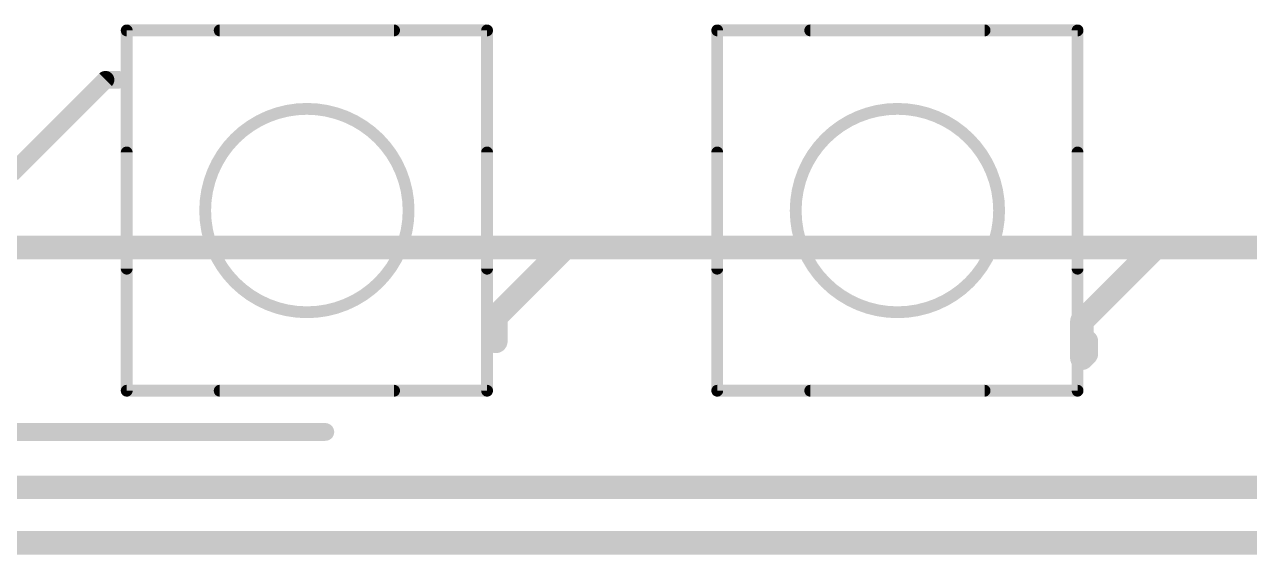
# Model space of a CAD drawing. Extents: x -0.33 to 4.26, y -0.1 to 5.53.
# Drawn here: x 2.484 to 3.313, y 1.03 to 1.389 of the extents above; entities that cross this region are included whole.
import ezdxf

# ---------------------------------------------------------------- set-up
doc = ezdxf.new("R2010")
doc.units = 0
for name, color, linetype in [('1', 22, 'CONTINUOUS'), ('21', 253, 'CONTINUOUS'), ('51', 253, 'CONTINUOUS')]:
    doc.layers.add(name, color=color, linetype=linetype)

msp = doc.modelspace()

# ---------------------------------------------------------------- linework, layer by layer
at = {"layer": '1'}
for points, const_width in [([(2.538583, 1.351083), (2.475, 1.2875)], 0.012), ([(2.547047, 1.351083), (2.538583, 1.351083)], 0.012), ([(2.85, 1.2375), (2.466535, 1.2375)], 0.016), ([(2.802953, 1.190453), (2.85, 1.2375)], 0.016), ([(3.25, 1.2375), (2.85, 1.2375)], 0.016), ([(3.2, 1.1875), (3.25, 1.2375)], 0.016), ([(3.65, 1.2375), (3.25, 1.2375)], 0.016), ([(2.802953, 1.173917), (2.802953, 1.190453)], 0.016), ([(3.2, 1.1625), (3.2, 1.1875)], 0.016), ([(3.202953, 1.173917), (3.202953, 1.165453)], 0.016), ([(3.202953, 1.165453), (3.2, 1.1625)], 0.016), ([(2.225, 1.1125), (2.6875, 1.1125)], 0.012), ([(3.4875, 1.075), (2.2625, 1.075)], 0.016), ([(2.275, 1.0375), (3.475, 1.0375)], 0.016)]:
    msp.add_lwpolyline(points, dxfattribs=dict(at, const_width=const_width))
for points, const_width in [([(2.538583, 1.354083, 1), (2.538583, 1.348083)], 0.006), ([(2.540704, 1.348961, 1), (2.536461, 1.353204)], 0.006), ([(2.547047, 1.348083, 1), (2.547047, 1.354083)], 0.006), ([(2.85, 1.2415, 1), (2.85, 1.2335)], 0.008), ([(2.852828, 1.234672, 1), (2.847172, 1.240328)], 0.008), ([(2.85, 1.2335, 1), (2.85, 1.2415)], 0.008), ([(3.25, 1.2415, 1), (3.25, 1.2335)], 0.008), ([(3.252828, 1.234672, 1), (3.247172, 1.240328)], 0.008), ([(3.25, 1.2335, 1), (3.25, 1.2415)], 0.008), ([(2.800124, 1.193281, 1), (2.805781, 1.187624)], 0.008), ([(2.806953, 1.190453, 1), (2.798953, 1.190453)], 0.008), ([(3.204, 1.1875, 1), (3.196, 1.1875)], 0.008), ([(3.197172, 1.190328, 1), (3.202828, 1.184672)], 0.008), ([(3.206953, 1.173917, 1), (3.198953, 1.173917)], 0.008), ([(2.798953, 1.173917, 1), (2.806953, 1.173917)], 0.008), ([(3.205781, 1.162624, 1), (3.200124, 1.168281)], 0.008), ([(3.196, 1.1625, 1), (3.204, 1.1625)], 0.008), ([(3.197172, 1.165328, 1), (3.202828, 1.159672)], 0.008), ([(3.198953, 1.165453, 1), (3.206953, 1.165453)], 0.008), ([(2.6875, 1.1095, 1), (2.6875, 1.1155)], 0.006)]:
    msp.add_lwpolyline(points, format="xyb", dxfattribs=dict(at, const_width=const_width))
at = {"layer": '21', "const_width": 0.008}
for points in [[(2.734055, 1.384547), (2.615945, 1.384547)], [(3.134055, 1.384547), (3.015945, 1.384547)], [(2.552953, 1.22313), (2.552953, 1.30187)], [(2.797047, 1.22313), (2.797047, 1.30187)], [(2.952953, 1.22313), (2.952953, 1.30187)], [(3.197047, 1.22313), (3.197047, 1.30187)], [(2.734055, 1.140453), (2.615945, 1.140453)], [(3.134055, 1.140453), (3.015945, 1.140453)]]:
    msp.add_lwpolyline(points, dxfattribs=at)
at = {"layer": '21'}
for points, const_width in [([(2.615945, 1.386547, 1), (2.615945, 1.382547)], 0.004), ([(2.734055, 1.382547, 1), (2.734055, 1.386547)], 0.004), ([(3.015945, 1.386547, 1), (3.015945, 1.382547)], 0.004), ([(3.134055, 1.382547, 1), (3.134055, 1.386547)], 0.004), ([(2.675, 1.193602, 1), (2.675, 1.331398, 1), (2.675, 1.193602)], 0.008), ([(3.075, 1.193602, 1), (3.075, 1.331398, 1), (3.075, 1.193602)], 0.008), ([(2.554953, 1.30187, 1), (2.550953, 1.30187)], 0.004), ([(2.799047, 1.30187, 1), (2.795047, 1.30187)], 0.004), ([(2.954953, 1.30187, 1), (2.950953, 1.30187)], 0.004), ([(3.199047, 1.30187, 1), (3.195047, 1.30187)], 0.004), ([(2.550953, 1.22313, 1), (2.554953, 1.22313)], 0.004), ([(2.795047, 1.22313, 1), (2.799047, 1.22313)], 0.004), ([(2.950953, 1.22313, 1), (2.954953, 1.22313)], 0.004), ([(3.195047, 1.22313, 1), (3.199047, 1.22313)], 0.004), ([(2.615945, 1.142453, 1), (2.615945, 1.138453)], 0.004), ([(2.734055, 1.138453, 1), (2.734055, 1.142453)], 0.004), ([(3.015945, 1.142453, 1), (3.015945, 1.138453)], 0.004), ([(3.134055, 1.138453, 1), (3.134055, 1.142453)], 0.004)]:
    msp.add_lwpolyline(points, format="xyb", dxfattribs=dict(at, const_width=const_width))
at = {"layer": '51', "const_width": 0.008}
for points in [[(2.552953, 1.384547), (2.797047, 1.384547)], [(2.552953, 1.140453), (2.552953, 1.384547)], [(2.797047, 1.384547), (2.797047, 1.140453)], [(2.952953, 1.384547), (3.197047, 1.384547)], [(2.952953, 1.140453), (2.952953, 1.384547)], [(3.197047, 1.384547), (3.197047, 1.140453)], [(2.797047, 1.140453), (2.552953, 1.140453)], [(3.197047, 1.140453), (2.952953, 1.140453)]]:
    msp.add_lwpolyline(points, dxfattribs=at)
at = {"layer": '51'}
for points, const_width in [([(2.552953, 1.386547, 1), (2.552953, 1.382547)], 0.004), ([(2.554953, 1.384547, 1), (2.550953, 1.384547)], 0.004), ([(2.799047, 1.384547, 1), (2.795047, 1.384547)], 0.004), ([(2.797047, 1.382547, 1), (2.797047, 1.386547)], 0.004), ([(2.952953, 1.386547, 1), (2.952953, 1.382547)], 0.004), ([(2.954953, 1.384547, 1), (2.950953, 1.384547)], 0.004), ([(3.199047, 1.384547, 1), (3.195047, 1.384547)], 0.004), ([(3.197047, 1.382547, 1), (3.197047, 1.386547)], 0.004), ([(2.675, 1.193602, 1), (2.675, 1.331398, 1), (2.675, 1.193602)], 0.008), ([(3.075, 1.193602, 1), (3.075, 1.331398, 1), (3.075, 1.193602)], 0.008), ([(2.552953, 1.142453, 1), (2.552953, 1.138453)], 0.004), ([(2.550953, 1.140453, 1), (2.554953, 1.140453)], 0.004), ([(2.795047, 1.140453, 1), (2.799047, 1.140453)], 0.004), ([(2.797047, 1.138453, 1), (2.797047, 1.142453)], 0.004), ([(2.952953, 1.142453, 1), (2.952953, 1.138453)], 0.004), ([(2.950953, 1.140453, 1), (2.954953, 1.140453)], 0.004), ([(3.195047, 1.140453, 1), (3.199047, 1.140453)], 0.004), ([(3.197047, 1.138453, 1), (3.197047, 1.142453)], 0.004)]:
    msp.add_lwpolyline(points, format="xyb", dxfattribs=dict(at, const_width=const_width))

doc.saveas('drawing.dxf')
